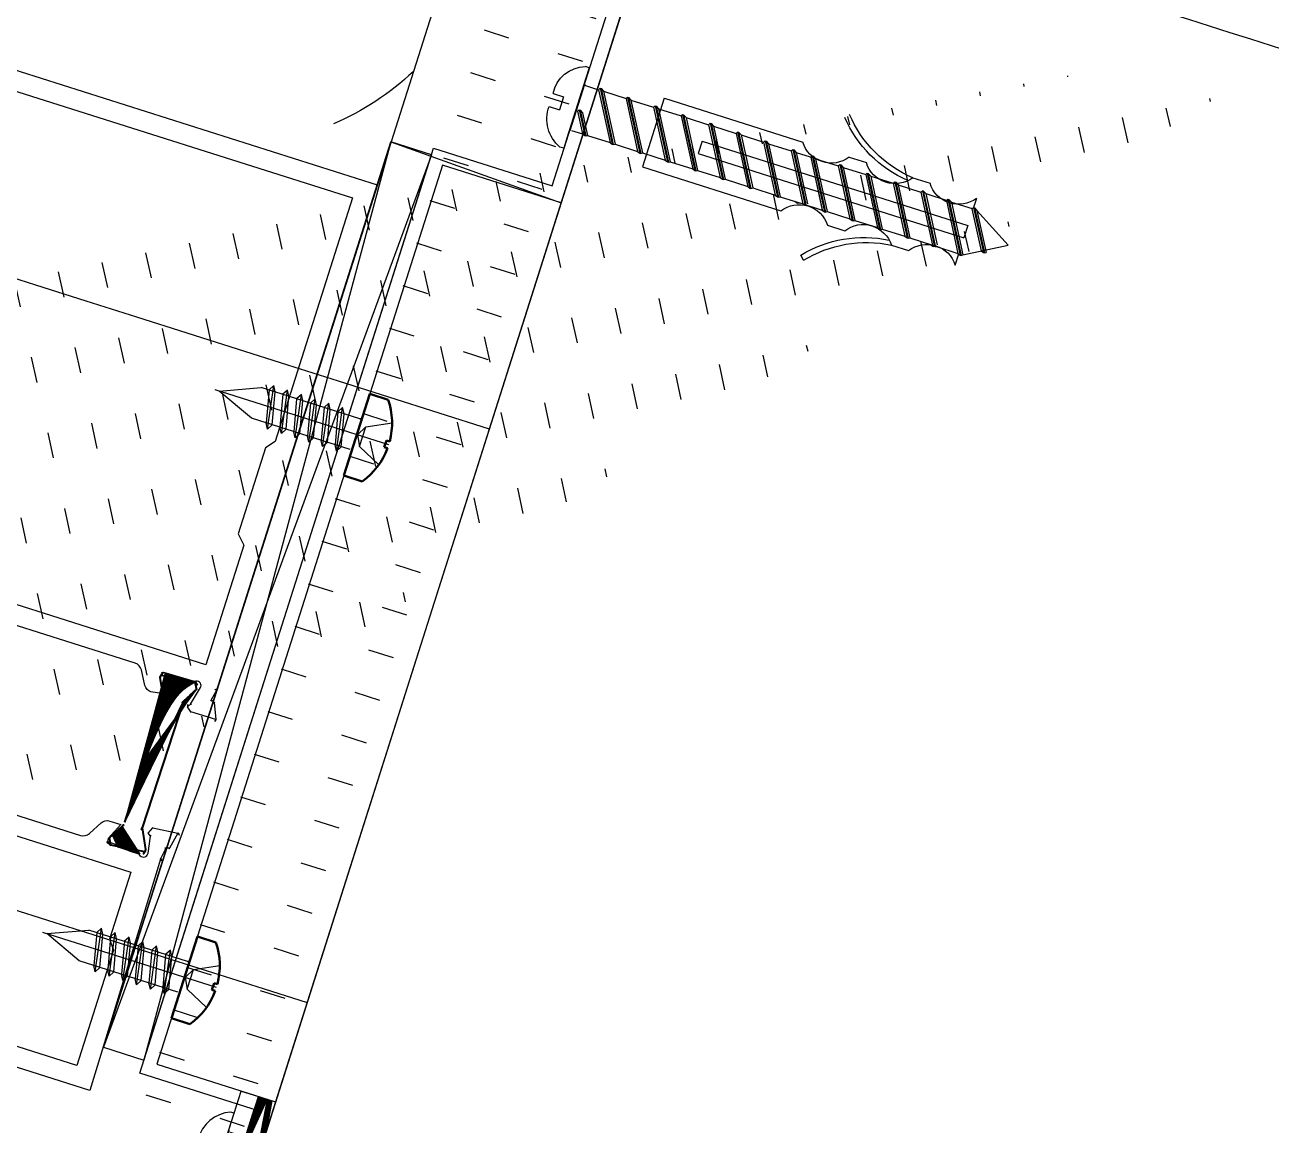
# Model space of a CAD drawing. Header units: inches. Extents: x 0 to 1813292486, y 0 to 3473589894.
# Drawn here: x 600435617.7 to 600435755.7, y 3473226001.3 to 3473226123.2 of the extents above; entities that cross this region are included whole.
import ezdxf

# ---------------------------------------------------------------- set-up
doc = ezdxf.new("R2010")
doc.units = ezdxf.units.IN
doc.header["$LTSCALE"] = 1000
doc.header["$MEASUREMENT"] = 0
doc.linetypes.add('AX-MALL-WALL-P02-QT$0$CENTER', pattern=[2, 1.25, -0.25, 0.25, -0.25])
doc.linetypes.add('AX-MALL-WALL-P02-QT$0$HIDDEN', pattern=[0.375, 0.25, -0.125])
for name, color, linetype in [('A-Anno-Note', 241, 'Continuous'), ('AX-MALL-P02-200$0$A-Anno-Note', 241, 'Continuous'), ('AX-MALL-WALL-P02$0$A-Anno-Note', 241, 'Continuous'), ('AX-MALL-WALL-P02-QT$0$0BJECT', 7, 'Continuous'), ('AX-MALL-WALL-P02-QT$0$1', 1, 'Continuous'), ('AX-MALL-WALL-P02-QT$0$1填充', 8, 'Continuous'), ('AX-MALL-WALL-P02-QT$0$8', 8, 'Continuous'), ('AX-MALL-WALL-P02-QT$0$8 填充 虚线 打断线 0.1', 8, 'Continuous'), ('AX-MALL-WALL-P02-QT$0$A-Anno-Note', 241, 'Continuous'), ('AX-MALL-WALL-P02-QT$0$A-Curt', 151, 'Continuous'), ('AX-MALL-WALL-P02-QT$0$A-Detl-Patt', 8, 'Continuous'), ('AX-MALL-WALL-P02-QT$0$A-Detl-Thin', 131, 'Continuous'), ('AX-MALL-WALL-P02-QT$0$A-Wall', 2, 'Continuous'), ('AX-MALL-WALL-P02-QT$0$A-Wall-Patt', 13, 'Continuous'), ('AX-MALL-WALL-P02-QT$0$AP', 3, 'Continuous'), ('AX-MALL-WALL-P02-QT$0$F12_Submate', 8, 'Continuous'), ('AX-MALL-WALL-P02-QT$0$GASKET', 2, 'Continuous'), ('AX-MALL-WALL-P02-QT$0$STSF', 2, 'Continuous'), ('AX-MALL-WORD-P02$0$A-Spac-Iden', 231, 'Continuous')]:
    doc.layers.add(name, color=color, linetype=linetype)
doc.layers.add('AX-MALL-WALL-P02-QT$0$AM_SUPPR', color=6, linetype='Continuous', lineweight=30)

# ---------------------------------------------------------------- blocks, each defined once
blk = doc.blocks.new('AX-MALL-WORD-P02')
at = {"layer": 'AX-MALL-WORD-P02$0$A-Spac-Iden'}
blk.add_lwpolyline([(600249925.7203463, 3473137524.064565, 0.005338660415196332), (600250226.043616, 3473137280.765625, 0.001669357979828472), (600253059.350995, 3473135050.4765), (600255385.7399628, 3473141295.324082), (600251824.8050041, 3473142621.876842)], format="xyb", close=True, dxfattribs=at)
blk = doc.blocks.new('AX-MALL-WALL-P02-QT$0$tj')
at = {"layer": 'AX-MALL-WALL-P02-QT$0$A-Detl-Patt'}
h = blk.add_hatch(dxfattribs=at)
h.set_pattern_fill('STEEL', color=256, scale=100.0000000000001, angle=50.43183869082386)
h.set_pattern_definition([(75.00000000004839, (-14278.19445574284, 156289.8254051208), (-153.3407249234246, 41.08752340989569), []), (75.00000000004839, (-14317.88195610046, 156358.5661673546), (-153.3407249234246, 41.08752340989569), [])])
edge = h.paths.add_edge_path()
edge.add_line((88101.273016572, 47666.64152574539), (87883.93542659283, 47459.84604215622))
edge.add_line((87883.93542659283, 47459.84604215622), (91571.54751467705, 43584.64122533798))
edge.add_arc((262949.389629302, 558937.705083496), 543101.4133620498, 251.6057364187558, 260.0288666978238)
edge.add_arc((172180.8466627672, -2862.146247219684), 27099.9982179492, 64.7128659603706, 96.9316049602786, ccw=False)
edge.add_arc((262948.9730309481, 558936.3205539446), 543099.9677998082, 261.6155114784545, 271.7251478115656)
edge.add_line((279298.9759148359, 16082.51663446426), (279298.9759315252, 16382.65274763107))
edge.add_arc((262948.9742454757, 558936.3204835369), 542799.9676941936, 261.62020364125146, 271.7261014454634, ccw=False)
edge.add_arc((172180.8456921196, -2862.14609140989), 27400.00151046549, 64.80631838577902, 96.83815911678944)
edge.add_arc((262949.394896181, 558937.7037490648), 542801.4137571028, 251.6136389015772, 260.02417327084333, ccw=False)
edge.add_line((91737.26096642017, 43845.69257831573), (88101.273016572, 47666.64152574539))
blk = doc.blocks.new('*U279')
at = {"color": 0, "linetype": 'ByBlock', "lineweight": 50, "ltscale": 0.2}
for p, q in [((-2.147202852589544, 4.749999999999091), (0, 4.749999999999091)), ((0, -4.749999999999091), (0, 4.749999999999091)), ((-3.69999999999709, 0.3999999999987267), (-3.325615217181621, 0.4000000000023647)), ((-3.325615217181621, 0.4000000000023647), (-3.325615240581101, -0.4000000000023647)), ((-3.69999999999709, -0.4000000000005457), (-3.325615240581101, -0.4000000000023647)), ((-3.69999999999709, -0.4000000000005457), (-3.325615217181621, -0.4000000000023647)), ((-2.147202852655028, -4.750000000000909), (0, -4.749999999999091))]:
    blk.add_line(p, q, dxfattribs=at)
at = {"color": 6, "linetype": 'AX-MALL-WALL-P02-QT$0$HIDDEN', "ltscale": 0.05}
for p, q in [((-0.6750316474657977, 1.140000000000001), (-3.325615228868008, 2.449999999987274)), ((-0.6750316474657977, 1.14), (-0.6750316474657977, -1.140000000000001)), ((-0.06888289537171222, 0), (-0.6750316474657977, 1.140000000000001)), ((-0.06888289537171222, 0), (-0.6750316474657977, -1.140000000000001)), ((-0.6750316474657977, -1.140000000000001), (-3.325615228893758, -2.449999999999999))]:
    blk.add_line(p, q, dxfattribs=at)
at = {"color": 0, "linetype": 'ByBlock', "ltscale": 0.2}
for p, q in [((0.1999999999970897, 1.789999999997235), (11.67855772335856, 1.789999999997235)), ((1.247816335799423, 1.789999999997235), (1.600000000005707, 2.399999999998059)), ((1.600000000005707, 2.399999999998059), (1.952183664211248, 1.789999999998216)), ((2.847816335799424, 1.789999999997235), (3.200000000005707, 2.399999999998059)), ((3.200000000005707, 2.399999999998059), (3.552183664211248, 1.789999999998216)), ((4.447816335799424, 1.789999999997235), (4.800000000005708, 2.399999999998059)), ((4.800000000005708, 2.399999999998059), (5.152183664211249, 1.789999999998216)), ((6.047816335799424, 1.789999999997235), (6.400000000005708, 2.399999999998059)), ((6.400000000005708, 2.399999999998059), (6.752183664211248, 1.789999999998216)), ((7.647816335799424, 1.789999999997235), (8.000000000005707, 2.399999999998059)), ((8.000000000005707, 2.399999999998059), (8.352183664211248, 1.789999999998216)), ((9.247816335799424, 1.789999999997235), (9.600000000005707, 2.399999999998059)), ((9.600000000005707, 2.399999999998059), (9.952183664211248, 1.789999999998216)), ((11.67855772335856, 1.789999999997235), (16, 0)), ((16, 0), (11.67855772334904, -1.790000000000873)), ((0.1999999999970896, -1.790000000000873), (11.67855772334904, -1.790000000000873)), ((2.047816335800007, -1.789999999998201), (2.400000000005662, -2.399999999998059)), ((2.400000000005662, -2.399999999998059), (2.752183664211202, -1.789999999998216)), ((3.647816335800008, -1.789999999998201), (4.000000000005661, -2.399999999998059)), ((4.000000000005661, -2.399999999998059), (4.352183664211202, -1.789999999998216)), ((5.247816335800009, -1.789999999998201), (5.600000000005663, -2.399999999998059)), ((5.600000000005663, -2.399999999998059), (5.952183664211203, -1.789999999998216)), ((6.847816335800008, -1.789999999998201), (7.200000000005662, -2.399999999998059)), ((7.200000000005662, -2.399999999998059), (7.552183664211203, -1.789999999998216)), ((8.447816335800008, -1.789999999998201), (8.800000000005662, -2.399999999998059)), ((8.800000000005662, -2.399999999998059), (9.152183664211202, -1.789999999998216)), ((10.04781633580001, -1.789999999998201), (10.40000000000566, -2.399999999998059)), ((10.40000000000566, -2.399999999998059), (10.7521836642112, -1.789999999998216))]:
    blk.add_line(p, q, dxfattribs=at)
at = {"color": 6, "linetype": 'ByBlock'}
for p, q in [((1.247816335799423, 1.789999999997235), (2.047816335800007, -1.789999999998201)), ((1.600000000005707, 2.399999999998059), (2.400000000005662, -2.399999999998059)), ((2.752183664209724, -1.790000000000873), (1.952183664211248, 1.789999999998216)), ((2.847816335799424, 1.789999999997235), (3.647816335800008, -1.789999999998201)), ((3.200000000005707, 2.399999999998059), (4.000000000005661, -2.399999999998059)), ((4.352183664209724, -1.790000000000873), (3.552183664211248, 1.789999999998216)), ((4.447816335799424, 1.789999999997235), (5.247816335800009, -1.789999999998201)), ((4.800000000005708, 2.399999999998059), (5.600000000005663, -2.399999999998059)), ((5.952183664209725, -1.790000000000873), (5.152183664211249, 1.789999999998216)), ((6.047816335799424, 1.789999999997235), (6.847816335800008, -1.789999999998201)), ((6.400000000005708, 2.399999999998059), (7.200000000005662, -2.399999999998059)), ((7.552183664209725, -1.790000000000873), (6.752183664211248, 1.789999999998216)), ((7.647816335799424, 1.789999999997235), (8.447816335800008, -1.789999999998201)), ((8.000000000005707, 2.399999999998059), (8.800000000005662, -2.399999999998059)), ((9.152183664209725, -1.790000000000873), (8.352183664211248, 1.789999999998216)), ((9.247816335799424, 1.789999999997235), (10.04781633580001, -1.789999999998201)), ((9.600000000005707, 2.399999999998059), (10.40000000000566, -2.399999999998059)), ((10.75218366420972, -1.790000000000873), (9.952183664211248, 1.789999999998216))]:
    blk.add_line(p, q, dxfattribs=at)
at = {"color": 1, "linetype": 'AX-MALL-WALL-P02-QT$0$CENTER', "ltscale": 0.1}
blk.add_line((-3.720025046972161, 0), (16.47241296467109, 0), dxfattribs=at)
at = {"color": 0, "linetype": 'ByBlock', "lineweight": 50, "ltscale": 0.2}
for start, end in [(143.57642635749, 177.1340160170254), (182.8659839823501, 216.4235736418013)]:
    blk.add_arc((4.289993742175284, -4.638422979041934e-11), 8, start, end, dxfattribs=at)
at = {"color": 0, "linetype": 'ByBlock', "ltscale": 0.2}
for centre, start, end in [((0.1999999999970897, 1.989999999997235), 180, 270), ((0.1999999999970896, -1.990000000000873), 90, 180)]:
    blk.add_arc(centre, 0.2, start, end, dxfattribs=at)
blk = doc.blocks.new('AX-MALL-WALL-P02-QT$0$pzd')
for p, q in [((-46.99231773451902, 3.870509743701405), (-46.98238723502436, 2.827295852588577)), ((-51.89071414621139, 3.637978807091713e-12), (-47.44426745038072, 2.627295852584211)), ((-47.4650342187233, -2.549312040882796), (-51.89071414621139, 3.637978807091713e-12)), ((-46.99816657703195, 0.7273625492634892), (-46.99816657703195, -0.7147973545615969)), ((-46.99231773451902, -3.870509743701405), (-46.99231773451902, -2.585558247239533))]:
    blk.add_line(p, q)
at = {"layer": 'AX-MALL-WALL-P02-QT$0$0BJECT'}
for p, q in [((-39.582473202041, 3.913673162471241), (-41.582473202041, 3.913673162471241)), ((-32.17262866956298, 3.956836581233802), (-34.17262866956298, 3.956836581233802)), ((-10.70183767256094, 4.000000000003638), (-26.76278413708496, 4.000000000003638)), ((-10.67745417730475, 4.000000000003638), (-10.67745417730475, -3.999999999996362)), ((-16.10487232582818, 0.7273625492634892), (-46.99816657703195, 0.7273625492634892)), ((-16.10487232582818, 0.7273625492634892), (-16.10487232582818, -0.7147973545615969)), ((-16.10487232582818, -0.7147973545615969), (-46.99816657703195, -0.7147973545615969)), ((-39.582473202041, -3.913673162471241), (-41.582473202041, -3.913673162471241)), ((-32.17262866956298, -3.956836581233802), (-34.17262866956298, -3.956836581233802)), ((-10.67745417730475, -3.999999999996362), (-26.76278413708496, -3.999999999996362)), ((-30.79212488308258, -8.462003983000614), (-30.37328007823089, -8.00474198261145))]:
    blk.add_line(p, q, dxfattribs=at)
for centre, radius, start, end in [((-40.90485334786354, 17.23789096762266), 13.38967771715128, 275.6678372151979, 319.0483574165744), ((-40.48600854301185, 16.78062896724077), 13.38967771715128, 275.6678372151979, 319.0483574165744), ((-44.30262324288196, 5.800649567903747), 3.310573394341929, 215.6634335188293, 325.2508364694484), ((-36.89277871040395, 5.843812986673584), 3.310573394341929, 215.6634335188293, 325.2508364694484), ((-29.48293417792593, 5.886976405436144), 3.310573394341929, 215.6634335188293, 325.2508364694484), ((-44.30262324288196, -5.800649567903747), 3.310573394341929, 34.7491635305516, 144.3365664811707), ((-36.89277871040395, -5.843812986669946), 3.310573394341929, 34.7491635305516, 144.3365664811707), ((-29.48293417792593, -5.886976405436144), 3.310573394341929, 34.7491635305516, 144.3365664811707), ((-40.90485334786354, -17.23789096762266), 13.38967771715128, 40.95164258342553, 84.33216278480212), ((-40.48600854301185, -16.78062896723713), 13.38967771715128, 40.95164258342553, 84.33216278480212)]:
    blk.add_arc(centre, radius, start, end, dxfattribs=at)
at = {"layer": 'AX-MALL-WALL-P02-QT$0$1', "linetype": 'Continuous'}
for p, q in [((-1.738379279267974, 4.66547399999763), (-1.736824256469845, 3.483230871865089)), ((-1.736824256469845, 4.669052371904399), (-1.288217818088015, 4.665473936289345)), ((-1.736824256469845, 3.483230871865089), (-1.736824256469845, -3.483230871865089)), ((1.202833203278715, 0.744011025668442), (0, 0.744011025668442)), ((0, 0.744011025668442), (0, -0.744011025668442)), ((1.202833203278715, -0.744011025668442), (0, -0.744011025668442)), ((-1.736824256469845, -3.483230871865089), (-1.736824256469845, -4.669052371904399)), ((-1.736824256469845, -4.669052371904399), (-1.299382817625883, -4.669052371897124))]:
    blk.add_line(p, q, dxfattribs=at)
at = {"layer": 'AX-MALL-WALL-P02-QT$0$1', "color": 2, "linetype": 'Continuous'}
for p, q in [((-47.09785728885618, 2.827295852588577), (-49.66315637509979, -1.615932501383213)), ((-46.98238723502436, 2.827295852588577), (-49.54768632126797, -1.615932501383213)), ((-47.09785728885618, 2.827295852588577), (-47.44426745038072, 2.627295852584211)), ((-44.11640265742608, 2.850687959118659), (-47.29182913797558, -2.649312040881341)), ((-44.00093260359426, 2.850687959118659), (-47.17635908412922, -2.649312040881341)), ((-46.98238723502436, 2.827295852588577), (-47.09785728885618, 2.827295852588577)), ((-46.86691718119255, 2.627295852584211), (-46.98238723502436, 2.827295852588577)), ((-44.11640265742608, 2.850687959118659), (-44.46281281895062, 2.650687959114293)), ((-41.13605872589687, 2.874080065648741), (-44.31148520643183, -2.625919934351259)), ((-41.02058867205051, 2.874080065648741), (-44.19601515260001, -2.625919934351259)), ((-44.00093260359426, 2.850687959118659), (-44.11640265742608, 2.850687959118659)), ((-43.88546254976245, 2.650687959114293), (-44.00093260359426, 2.850687959118659)), ((-41.13605872589687, 2.874080065648741), (-41.48246888740687, 2.674080065644375)), ((-41.02058867205051, 2.874080065648741), (-41.13605872589687, 2.874080065648741)), ((-37.93605872588523, 2.874080065648741), (-41.11148520643474, -2.625919934351259)), ((-40.90511861820414, 2.674080065644375), (-41.02058867205051, 2.874080065648741)), ((-37.82058867205342, 2.874080065648741), (-40.99601515258837, -2.625919934351259)), ((-37.93605872588523, 2.874080065648741), (-38.28246888740978, 2.674080065644375)), ((-37.82058867205342, 2.874080065648741), (-37.93605872588523, 2.874080065648741)), ((-34.73605872588814, 2.874080065648741), (-37.91148520643765, -2.625919934351259)), ((-37.7051186182216, 2.674080065644375), (-37.82058867205342, 2.874080065648741)), ((-34.62058867204178, 2.874080065648741), (-37.79601515259128, -2.625919934351259)), ((-34.73605872588814, 2.874080065648741), (-35.08246888739814, 2.674080065644375)), ((-34.62058867204178, 2.874080065648741), (-34.73605872588814, 2.874080065648741)), ((-31.53605872589105, 2.874080065648741), (-34.711485206426, -2.625919934351259)), ((-34.50511861820996, 2.674080065644375), (-34.62058867204178, 2.874080065648741)), ((-31.42058867205924, 2.874080065648741), (-34.59601515259419, -2.625919934351259)), ((-31.53605872589105, 2.874080065648741), (-31.88246888740105, 2.674080065644375)), ((-31.42058867205924, 2.874080065648741), (-31.53605872589105, 2.874080065648741)), ((-28.33828012568119, 2.874080065648741), (-31.51370660621615, -2.625919934351259)), ((-31.30511861821287, 2.674080065644375), (-31.42058867205924, 2.874080065648741)), ((-28.22281007183483, 2.874080065648741), (-31.39823655238433, -2.625919934351259)), ((-26.07396826935292, 2.874080065648741), (-29.24939474988787, -2.625919934351259)), ((-25.9584982155211, 2.874080065648741), (-29.13392469605606, -2.625919934351259)), ((-28.33828012568119, 2.874080065648741), (-28.68469028719119, 2.674080065644375)), ((-28.22281007183483, 2.874080065648741), (-28.33828012568119, 2.874080065648741)), ((-28.10734001798846, 2.674080065644375), (-28.22281007183483, 2.874080065648741)), ((-26.07396826935292, 2.874080065648741), (-26.42037843087746, 2.674080065644375)), ((-25.9584982155211, 2.874080065648741), (-26.07396826935292, 2.874080065648741)), ((-22.87396826935583, 2.874080065648741), (-26.04939474990533, -2.625919934351259)), ((-25.84302816167474, 2.674080065644375), (-25.9584982155211, 2.874080065648741)), ((-22.75849821550946, 2.874080065648741), (-25.93392469605897, -2.625919934351259)), ((-22.87396826935583, 2.874080065648741), (-23.22037843086582, 2.674080065644375)), ((-22.75849821550946, 2.874080065648741), (-22.87396826935583, 2.874080065648741)), ((-19.67396826935874, 2.874080065648741), (-22.84939474989369, -2.625919934351259)), ((-22.64302816167765, 2.674080065644375), (-22.75849821550946, 2.874080065648741)), ((-19.55849821551237, 2.874080065648741), (-22.73392469606188, -2.625919934351259)), ((-19.67396826935874, 2.874080065648741), (-20.02037843086873, 2.674080065644375)), ((-19.55849821551237, 2.874080065648741), (-19.67396826935874, 2.874080065648741)), ((-16.4739682693471, 2.874080065648741), (-19.6493947498966, -2.625919934351259)), ((-19.44302816168056, 2.674080065644375), (-19.55849821551237, 2.874080065648741)), ((-16.35849821551528, 2.874080065648741), (-19.53392469605024, -2.625919934351259)), ((-16.4739682693471, 2.874080065648741), (-16.82037843087164, 2.674080065644375)), ((-16.35849821551528, 2.874080065648741), (-16.4739682693471, 2.874080065648741)), ((-13.27618966913724, 2.874080065648741), (-16.45161614968674, -2.625919934351259)), ((-16.24302816168347, 2.674080065644375), (-16.35849821551528, 2.874080065648741)), ((-13.16071961530542, 2.874080065648741), (-16.33614609584038, -2.625919934351259)), ((-13.27618966913724, 2.874080065648741), (-13.62259983066178, 2.674080065644375)), ((-13.16071961530542, 2.874080065648741), (-13.27618966913724, 2.874080065648741)), ((-10.07618966914015, 2.874080065648741), (-13.25161614968965, -2.625919934351259)), ((-13.04524956145906, 2.674080065644375), (-13.16071961530542, 2.874080065648741)), ((-9.960719615293783, 2.874080065648741), (-13.13614609584329, -2.625919934351259)), ((-10.07618966914015, 2.874080065648741), (-10.42259983065014, 2.674080065644375)), ((-9.960719615293783, 2.874080065648741), (-10.07618966914015, 2.874080065648741)), ((-6.876189669143059, 2.874080065648741), (-10.05161614967801, -2.625919934351259)), ((-9.84524956146197, 2.674080065644375), (-9.960719615293783, 2.874080065648741)), ((-6.760719615311245, 2.874080065648741), (-9.936146095846198, -2.625919934351259)), ((-6.876189669143059, 2.874080065648741), (-7.222599830653053, 2.674080065644375)), ((-6.760719615311245, 2.874080065648741), (-6.876189669143059, 2.874080065648741)), ((-3.676189669131418, 2.874080065648741), (-6.851616149680922, -2.625919934351259)), ((-6.64524956146488, 2.674080065644375), (-6.760719615311245, 2.874080065648741)), ((-3.560719615299604, 2.874080065648741), (-6.736146095849108, -2.625919934351259)), ((-3.676189669131418, 2.874080065648741), (-4.022599830655963, 2.674080065644375)), ((-3.560719615299604, 2.874080065648741), (-3.676189669131418, 2.874080065648741)), ((-3.44524956146779, 2.674080065644375), (-3.560719615299604, 2.874080065648741)), ((-47.44426745038072, 2.627295852584211), (-49.83636145586206, -1.515932501384668)), ((-46.86691718119255, 2.627295852584211), (-49.25901118667389, -1.515932501384668)), ((-44.46281281895062, 2.650687959114293), (-47.4650342187233, -2.549312040882796)), ((-47.08435184985865, 2.650687959114293), (-47.08546254974499, 2.650687959114293)), ((-43.88546254976245, 2.650687959114293), (-46.88768394953513, -2.549312040882796)), ((-44.46281281895062, 2.650687959114293), (-46.88042262019007, 2.650687959114293)), ((-41.48246888740687, 2.674080065644375), (-44.38924201999907, -2.360598686082085)), ((-41.48246888740687, 2.674080065644375), (-44.10289721842855, 2.674080065644375)), ((-40.90511861820414, 2.674080065644375), (-43.90734001800593, -2.525919934352714)), ((-38.28246888740978, 2.674080065644375), (-41.28469028718246, -2.525919934352714)), ((-38.28246888740978, 2.674080065644375), (-40.90511861820414, 2.674080065644375)), ((-37.7051186182216, 2.674080065644375), (-40.70734001799428, -2.525919934352714)), ((-35.08246888739814, 2.674080065644375), (-38.08469028718537, -2.525919934352714)), ((-35.08246888739814, 2.674080065644375), (-37.7051186182216, 2.674080065644375)), ((-34.50511861820996, 2.674080065644375), (-37.50734001799719, -2.525919934352714)), ((-31.88246888740105, 2.674080065644375), (-34.88469028718828, -2.525919934352714)), ((-31.88246888740105, 2.674080065644375), (-34.50511861820996, 2.674080065644375)), ((-31.30511861821287, 2.674080065644375), (-34.3073400180001, -2.525919934352714)), ((-28.68469028719119, 2.674080065644375), (-31.59146341978339, -2.360598686082085)), ((-28.68469028719119, 2.674080065644375), (-31.30511861821287, 2.674080065644375)), ((-28.10734001798846, 2.674080065644375), (-31.10956141779025, -2.525919934352714)), ((-26.42037843087746, 2.674080065644375), (-29.32715156346967, -2.360598686082085)), ((-26.42037843087746, 2.674080065644375), (-29.04080676189915, 2.674080065644375)), ((-25.84302816167474, 2.674080065644375), (-28.84524956146197, -2.525919934352714)), ((-23.22037843086582, 2.674080065644375), (-26.22259983065305, -2.525919934352714)), ((-23.22037843086582, 2.674080065644375), (-25.84302816167474, 2.674080065644375)), ((-22.64302816167765, 2.674080065644375), (-25.64524956146488, -2.525919934352714)), ((-20.02037843086873, 2.674080065644375), (-23.02259983065596, -2.525919934352714)), ((-20.02037843086873, 2.674080065644375), (-22.64302816167765, 2.674080065644375)), ((-19.44302816168056, 2.674080065644375), (-22.44524956146779, -2.525919934352714)), ((-16.82037843087164, 2.674080065644375), (-19.82259983064432, -2.525919934352714)), ((-16.82037843087164, 2.674080065644375), (-19.44302816168056, 2.674080065644375)), ((-16.24302816168347, 2.674080065644375), (-19.24524956145615, -2.525919934352714)), ((-13.62259983066178, 2.674080065644375), (-16.52937296325399, -2.360598686082085)), ((-13.62259983066178, 2.674080065644375), (-16.24302816168347, 2.674080065644375)), ((-13.04524956145906, 2.674080065644375), (-16.04747096124629, -2.525919934352714)), ((-10.42259983065014, 2.674080065644375), (-13.42482123043737, -2.525919934352714)), ((-10.42259983065014, 2.674080065644375), (-13.04524956145906, 2.674080065644375)), ((-9.84524956146197, 2.674080065644375), (-12.8474709612492, -2.525919934352714)), ((-7.222599830653053, 2.674080065644375), (-10.22482123044028, -2.525919934352714)), ((-7.222599830653053, 2.674080065644375), (-9.84524956146197, 2.674080065644375)), ((-6.64524956146488, 2.674080065644375), (-9.647470961252111, -2.525919934352714)), ((-4.022599830655963, 2.674080065644375), (-7.024821230443195, -2.525919934352714)), ((-4.022599830655963, 2.674080065644375), (-6.64524956146488, 2.674080065644375)), ((-3.44524956146779, 2.674080065644375), (-6.447470961240469, -2.525919934352714)), ((-1.94636026135413, 2.674080065644375), (-3.44524956146779, 2.674080065644375)), ((-1.794442259488278, 2.7438022680617), (-1.794442259488278, -2.626583945562743)), ((-30.39425014045264, -0.2908120360771136), (-31.68469028719119, -2.525919934352714)), ((-15.33215968390869, -0.2908120360771136), (-16.62259983066178, -2.525919934352714)), ((-2.534381083707558, -0.2908120360771136), (-3.824821230446105, -2.525919934352714)), ((-2.187970922197565, -0.09081203608002397), (-3.651616149683832, -2.625919934351259)), ((-2.072500868351199, -0.09081203608002397), (-3.536146095852018, -2.625919934351259)), ((-1.957030814504833, -0.2908120360771136), (-3.247470961257932, -2.525919934352714)), ((-2.187970922197565, -0.09081203608002397), (-2.534381083707558, -0.2908120360771136)), ((-2.072500868351199, -0.09081203608002397), (-2.187970922197565, -0.09081203608002397)), ((-1.957030814504833, -0.2908120360771136), (-2.072500868351199, -0.09081203608002397)), ((-49.66315637509979, -1.615932501383213), (-49.83636145586206, -1.515932501384668)), ((-49.54768632126797, -1.615932501383213), (-49.66315637509979, -1.615932501383213)), ((-49.25901118667389, -1.515932501384668), (-49.54768632126797, -1.615932501383213)), ((-47.29182913797558, -2.649312040881341), (-47.4650342187233, -2.549312040882796)), ((-47.17635908412922, -2.649312040881341), (-47.29182913797558, -2.649312040881341)), ((-46.88768394953513, -2.549312040882796), (-47.17635908412922, -2.649312040881341)), ((-44.26503421872621, -2.549312040882796), (-46.88768394953513, -2.549312040882796)), ((-44.09182913797849, -2.649312040881341), (-44.26503421872621, -2.549312040882796)), ((-43.97635908413213, -2.649312040881341), (-44.09182913797849, -2.649312040881341)), ((-43.68768394953804, -2.549312040882796), (-43.97635908413213, -2.649312040881341)), ((-41.28469028718246, -2.525919934352714), (-43.90734001800593, -2.525919934352714)), ((-41.11148520643474, -2.625919934351259), (-41.28469028718246, -2.525919934352714)), ((-40.99601515258837, -2.625919934351259), (-41.11148520643474, -2.625919934351259)), ((-40.70734001799428, -2.525919934352714), (-40.99601515258837, -2.625919934351259)), ((-38.08469028718537, -2.525919934352714), (-40.70734001799428, -2.525919934352714)), ((-37.91148520643765, -2.625919934351259), (-38.08469028718537, -2.525919934352714)), ((-37.79601515259128, -2.625919934351259), (-37.91148520643765, -2.625919934351259)), ((-37.50734001799719, -2.525919934352714), (-37.79601515259128, -2.625919934351259)), ((-34.88469028718828, -2.525919934352714), (-37.50734001799719, -2.525919934352714)), ((-34.711485206426, -2.625919934351259), (-34.88469028718828, -2.525919934352714)), ((-34.59601515259419, -2.625919934351259), (-34.711485206426, -2.625919934351259)), ((-34.3073400180001, -2.525919934352714), (-34.59601515259419, -2.625919934351259)), ((-31.68469028719119, -2.525919934352714), (-34.3073400180001, -2.525919934352714)), ((-31.51148520642892, -2.625919934351259), (-31.68469028719119, -2.525919934352714)), ((-31.3960151525971, -2.625919934351259), (-31.51148520642892, -2.625919934351259)), ((-31.10734001800301, -2.525919934352714), (-31.3960151525971, -2.625919934351259)), ((-28.48691168696678, -2.525919934352714), (-31.10956141779025, -2.525919934352714)), ((-26.22259983065305, -2.525919934352714), (-28.84524956146197, -2.525919934352714)), ((-28.31370660621906, -2.625919934351259), (-28.48691168696678, -2.525919934352714)), ((-28.19823655237269, -2.625919934351259), (-28.31370660621906, -2.625919934351259)), ((-27.9095614177786, -2.525919934352714), (-28.19823655237269, -2.625919934351259)), ((-26.04939474990533, -2.625919934351259), (-26.22259983065305, -2.525919934352714)), ((-25.93392469605897, -2.625919934351259), (-26.04939474990533, -2.625919934351259)), ((-25.64524956146488, -2.525919934352714), (-25.93392469605897, -2.625919934351259)), ((-23.02259983065596, -2.525919934352714), (-25.64524956146488, -2.525919934352714)), ((-22.84939474989369, -2.625919934351259), (-23.02259983065596, -2.525919934352714)), ((-22.73392469606188, -2.625919934351259), (-22.84939474989369, -2.625919934351259)), ((-22.44524956146779, -2.525919934352714), (-22.73392469606188, -2.625919934351259)), ((-19.82259983064432, -2.525919934352714), (-22.44524956146779, -2.525919934352714)), ((-19.6493947498966, -2.625919934351259), (-19.82259983064432, -2.525919934352714)), ((-19.53392469605024, -2.625919934351259), (-19.6493947498966, -2.625919934351259)), ((-19.24524956145615, -2.525919934352714), (-19.53392469605024, -2.625919934351259)), ((-16.62259983066178, -2.525919934352714), (-19.24524956145615, -2.525919934352714)), ((-16.44939474989951, -2.625919934351259), (-16.62259983066178, -2.525919934352714)), ((-16.3339246960677, -2.625919934351259), (-16.44939474989951, -2.625919934351259)), ((-16.04524956147361, -2.525919934352714), (-16.3339246960677, -2.625919934351259)), ((-13.42482123043737, -2.525919934352714), (-16.04747096124629, -2.525919934352714)), ((-13.25161614968965, -2.625919934351259), (-13.42482123043737, -2.525919934352714)), ((-13.13614609584329, -2.625919934351259), (-13.25161614968965, -2.625919934351259)), ((-12.8474709612492, -2.525919934352714), (-13.13614609584329, -2.625919934351259)), ((-10.22482123044028, -2.525919934352714), (-12.8474709612492, -2.525919934352714)), ((-10.05161614967801, -2.625919934351259), (-10.22482123044028, -2.525919934352714)), ((-9.936146095846198, -2.625919934351259), (-10.05161614967801, -2.625919934351259)), ((-9.647470961252111, -2.525919934352714), (-9.936146095846198, -2.625919934351259)), ((-7.024821230443195, -2.525919934352714), (-9.647470961252111, -2.525919934352714)), ((-6.851616149680922, -2.625919934351259), (-7.024821230443195, -2.525919934352714)), ((-6.736146095849108, -2.625919934351259), (-6.851616149680922, -2.625919934351259)), ((-6.447470961240469, -2.525919934352714), (-6.736146095849108, -2.625919934351259)), ((-3.824821230446105, -2.525919934352714), (-6.447470961240469, -2.525919934352714)), ((-3.651616149683832, -2.625919934351259), (-3.824821230446105, -2.525919934352714)), ((-3.536146095852018, -2.625919934351259), (-3.651616149683832, -2.625919934351259)), ((-3.247470961257932, -2.525919934352714), (-3.536146095852018, -2.625919934351259)), ((-1.94636026135413, -2.525919934352714), (-3.247470961257932, -2.525919934352714))]:
    blk.add_line(p, q, dxfattribs=at)
at = {"layer": 'AX-MALL-WALL-P02-QT$0$1', "linetype": 'Continuous'}
for centre, radius, start, end in [((-2.403435083848308, 1.205115724722418), 3.635627662754216, 352.713582822098, 72.32148330197641), ((-2.836932293008431, -0.9287610150240653), 4.043987861451619, 292.3464590782594, 2.618474797892668)]:
    blk.add_arc(centre, radius, start, end, dxfattribs=at)
at = {"layer": 'AX-MALL-WALL-P02-QT$0$1', "color": 2, "linetype": 'Continuous'}
for centre, start, end in [((-1.94636026135413, 2.874080065648741), 270, 0), ((-1.94636026135413, -2.725919934349804), 0, 90)]:
    blk.add_arc(centre, 0.2, start, end, dxfattribs=at)
blk = doc.blocks.new('AX-MALL-WALL-P02-QT$0$A$C6881390A')
at = {"layer": 'AX-MALL-WALL-P02-QT$0$F12_Submate'}
h = blk.add_hatch(dxfattribs=at)
h.set_pattern_fill('ANSI37', color=8, angle=-90.00000000000001)
h.set_pattern_definition([(134.9999999999999, (-14682478.60183269, -8841814.13351081), (-1.122532015133645, -1.122532015133644), []), (225, (-14682478.60183269, -8841814.13351081), (1.122532015133644, -1.122532015133645), [])])
edge = h.paths.add_edge_path()
edge.add_arc((26.57168748229742, 23.04584885388613), 30.44683844307944, 209.2218239341857, 229.2162189367104, ccw=False)
edge.add_line((-0.0003702491521835327, 8.181942267343402), (0, 0))
edge.add_line((-1.862645149230957e-09, -1.862645149230957e-09), (6.683621030300856, -0.007888024672865866))
at = {"layer": 'AX-MALL-WALL-P02-QT$0$F12_Submate', "color": 8}
blk.add_arc((26.57168742641807, 23.04584880732), 30.44683837110825, 209.2218238730674, 229.2162189518421, dxfattribs=at)
blk = doc.blocks.new('AX-MALL-WALL-P02-QT$0$A$C063F76F4')
at = {"layer": 'AX-MALL-WALL-P02-QT$0$8 填充 虚线 打断线 0.1', "ltscale": 80}
h = blk.add_hatch(dxfattribs=at)
h.set_pattern_fill('DOTS', color=256, style=0)
h.set_pattern_definition([(0, (-15077949.70104506, -8499354.185964877), (0.79375, -1.5875), [0, -1.5875])])
h.paths.add_polyline_path([(20, 160.9673534315079), (1.500000001862645, 160.9673534333706), (1.5, 195.8044423684478), (0, 195.8044423684478), (0, 200), (19.99999913014472, 200)])
at = {"layer": 'AX-MALL-WALL-P02-QT$0$8 填充 虚线 打断线 0.1', "ltscale": 2}
h = blk.add_hatch(dxfattribs=at)
h.set_pattern_fill('HEX', color=256, scale=3)
h.set_pattern_definition([(0, (11.74999980442226, 37.39510298892856), (0, 4.949334), [2.8575, -5.715]), (120, (11.74999980442226, 37.39510298892856), (-4.286248975814051, -2.474666999999999), [2.857499999999994, -5.714999999999988]), (59.99999999999999, (14.60749980434775, 37.39510298892856), (-4.286248975814051, 2.474667000000001), [2.8575, -5.715])])
h.paths.add_polyline_path([(18.5, 159.4673534315079), (18.50000000558794, 55.00000017695129), (1.5, 55.00000017695129), (1.5, 159.4673534315079)])
at = {"layer": 'AX-MALL-WALL-P02-QT$0$8 填充 虚线 打断线 0.1', "ltscale": 10}
h = blk.add_hatch(dxfattribs=at)
h.set_pattern_fill('ANSI37', color=256, scale=0.5, angle=270)
h.set_pattern_definition([(315, (76.75960782915354, 60.93933982774615), (0.5612660075668222, 0.5612660075668219), []), (44.99999999999999, (76.75960782915354, 60.93933982774615), (-0.5612660075668219, 0.5612660075668222), [])])
h.paths.add_polyline_path([(2, 38.50002197735012), (2, 55.00000017695129), (0, 55.00000017695129), (0, 38.50002197735012)])
at = {"ltscale": 2}
blk.add_lwpolyline([(15.29999990388751, 160.2000001762062), (19.99999990314245, 160.2000001762062), (19.99990182556212, 55.00208372995257), (15.29990182630718, 55.00208372995257)], close=True, dxfattribs=at)
for points in [[(19.99999990314245, 160.2000001762062), (15.29990182630718, 55.00208372995257)], [(15.30000022053719, 160.2000001762062), (19.99990182556212, 55.00208372995257)]]:
    blk.add_lwpolyline(points, dxfattribs=at)
at = {"layer": 'AX-MALL-WALL-P02-QT$0$1填充', "color": 8, "ltscale": 10}
blk.add_lwpolyline([(2, 38.50002197735012), (2, 55.00000017695129), (0, 55.00000017695129), (0, 38.50002197735012)], close=True, dxfattribs=at)
at = {"layer": 'AX-MALL-WALL-P02-QT$0$8', "ltscale": 80}
blk.add_lwpolyline([(0, 200), (19.99999846145511, 200), (20.00004668906331, 55.00208372995257)], dxfattribs=at)
at = {"layer": 'AX-MALL-WALL-P02-QT$0$8', "ltscale": 2}
for points in [[(19.99999999813735, 55.00000017695129), (20.00001169927418, 160.2002641968429), (4.041939973831177e-07, 159.4673534315079)], [(3.725290298461914e-09, 159.4673536103219), (1.862645149230957e-09, 55.00000017695129)]]:
    blk.add_lwpolyline(points, dxfattribs=at)
at = {"layer": 'AX-MALL-WALL-P02-QT$0$AP'}
blk.add_lwpolyline([(4, 54.99999996088445), (2, 54.99999996088445), (2, 38.50002197735012), (44.49999999813735, 38.50002197735012), (44.49999999813735, 40.50002197735012), (4, 40.50002197735012)], close=True, dxfattribs=at)
at = {"layer": 'AX-MALL-WALL-P02-QT$0$STSF'}
blk.add_lwpolyline([(0, 54.99999996088445), (0, 10.42926629818976), (1.5, 10.42926629818976), (1.5, 53.49999996088445), (15.29999990202487, 53.49999996088445), (15.29999990388751, 160.9673534315079), (1.5, 160.9673534315079), (1.5, 195.8044423684478), (0, 195.8044423684478), (0, 159.4673534315079), (13.79999990388751, 159.4673534315079), (13.79999990947545, 54.99999996088445), (0, 54.99999996088445)], dxfattribs=at)
at = {"color": 8}
blk.add_blockref('AX-MALL-WALL-P02-QT$0$pzd', (3.294441798701882, 170), dxfattribs=at)
at = {"color": 6, "ltscale": 10}
blk.add_blockref('AX-MALL-WALL-P02-QT$0$A$C6881390A', (19.99999990314245, 160.2000001762062), dxfattribs=at)
at = {"ltscale": 2, "xscale": -1, "rotation": 180}
for p in [(13.7999995034188, 128.1500002481043), (13.79999980144203, 65.09889386035502)]:
    blk.add_blockref('*U279', p, dxfattribs=at)
at = {"color": 8, "xscale": -1, "rotation": 180}
blk.add_blockref('AX-MALL-WALL-P02-QT$0$pzd', (5.736824257299304, 47.75001096911728), dxfattribs=at)
blk = doc.blocks.new('AX-MALL-WALL-P02-QT$0$A$C0A607B9E')
at = {"linetype": 'Continuous'}
h = blk.add_hatch(dxfattribs=at)
h.set_pattern_fill('ANSI37', color=1)
h.set_pattern_definition([(45, (-14339043.63523581, -8955566.604721913), (-1.122532015133644, 1.122532015133644), []), (135, (-14339043.63523581, -8955566.604721913), (-1.122532015133644, -1.122532015133644), [])])
edge = h.paths.add_edge_path()
edge.add_arc((-0.9139503181124102, 1.200005680356738), 0.3000000007109677, 90.00000149136477, 158.929007380809)
edge.add_arc((-10.52524774848678, 4.903107314972528), 9.999999999843164, 296.68295386745126, 338.92900744899754, ccw=False)
edge.add_arc((-5.899999882837115, -4.299994455418107), 0.3000000008783908, 116.6829538936344, 276.6693296848372)
edge.add_arc((-6.910409859460344, 4.341132302995603), 8.999999999489495, 276.6693296640343, 314.4305404647798)
edge.add_arc((-0.3999999367800706, -2.299994305821036), 0.3000000002775039, 15.965287726026588, 134.4305406202942, ccw=False)
edge.add_line((-0.1115713827311993, -2.217477826401591), (0.3154286928474903, -3.710016246885061))
edge.add_arc((0.7000000978382417, -3.599994275853302), 0.3999999995578422, 195.9652875317322, 344.0347155208576)
edge.add_line((1.084571508690715, -3.710016226395965), (1.511571504175663, -2.217477781698108))
edge.add_arc((1.800000062481238, -2.299994244905033), 0.2999999999106872, 15.965287485570286, 164.0347154745168, ccw=False)
edge.add_line((2.088428616523743, -2.217477766796947), (2.515428692102432, -3.710016187280416))
edge.add_arc((2.900000097758064, -3.599994215050893), 0.4000000005265283, 195.9652876704863, 344.0347156596117)
edge.add_line((3.284571509808302, -3.710016164928675), (3.711571503430605, -2.217477722093463))
edge.add_arc((4.00000006173618, -2.299994185300388), 0.2999999999106869, 15.965287485570173, 164.0347154745168, ccw=False)
edge.add_line((4.288428615778685, -2.217477707192302), (4.715428693220019, -3.710016125813127))
edge.add_arc((5.100000098210771, -3.599994154781367), 0.3999999995578422, 195.9652875317322, 344.0347155208576)
edge.add_line((5.484571509063244, -3.71001610532403), (5.911571504548192, -2.217477662488818))
edge.add_arc((6.200000063120209, -2.29999412476442), 0.299999999910687, 15.96528767057572, 164.0347156595223, ccw=False)
edge.add_line((6.488428616896272, -2.217477645725012), (6.915428692474961, -3.710016066208482))
edge.add_arc((7.300000097895622, -3.599994094782827), 0.4000000000795124, 195.9652875690395, 360.0000015636518)
edge.add_line((7.700000097975135, -3.599994083866477), (7.700000008568168, -0.2999997902661562))
edge.add_arc((7.400000008754432, -0.2999997986480594), 0.2999999998137356, 1.600825587715661e-06, 90.00000160082558)
edge.add_line((7.400000000372529, 2.011656761169434e-07), (0, 0))
edge.add_line((0, 0), (-4.097819328308105e-08, 1.500005705282092))
edge.add_line((-4.097819328308105e-08, 1.500005705282092), (-0.9139503259211779, 1.500005681067705))
at = {"color": 1, "linetype": 'Continuous'}
blk.add_lwpolyline([(-0.9139503259211779, 1.500005681067705, 0.3101686492580818), (-1.193891020491719, 1.30786301009357, -0.1864497568041369), (-6.03471584059298, -4.031942946836352, 0.8389983335969544), (-5.865158159285784, -4.597964344546199, 0.1662717036753362), (-0.610013160854578, -2.085764415562153, -0.5684557283123705), (-0.1115713827311993, -2.217477826401591), (0.3154286928474903, -3.710016246885061, 0.754029116043224), (1.084571508690715, -3.710016226395965), (1.511571504175663, -2.217477781698108, -0.7540291160419995), (2.088428616523743, -2.217477766796947), (2.515428692102432, -3.710016187280416, 0.754029116043224), (3.284571509808302, -3.710016164928675), (3.711571503430605, -2.217477722093463, -0.7540291160419994), (4.288428615778685, -2.217477707192302), (4.715428693220019, -3.710016125813127, 0.754029116043224), (5.484571509063244, -3.71001610532403), (5.911571504548192, -2.217477662488818, -0.7540291160419995), (6.488428616896272, -2.217477645725012), (6.915428692474961, -3.710016066208482, 0.8695526997197187), (7.700000097975135, -3.599994083866477), (7.700000008568168, -0.2999997902661562, 0.414213562373095), (7.400000000372529, 2.011656761169434e-07), (0, 0), (-4.097819328308105e-08, 1.500005705282092)], format="xyb", close=True, dxfattribs=at)
blk = doc.blocks.new('AX-MALL-WALL-P02-QT$0$尺寸分格点')
at = {"ltscale": 10}
h = blk.add_hatch(color=1, dxfattribs=at)
h.dxf.hatch_style = 1
edge = h.paths.add_edge_path()
edge.add_line((0, -1.5), (-5.470445860503725e-37, 1.862645149230957e-09))
edge.add_line((0, 1.862645149230957e-09), (-1.5, 0))
edge.add_arc((0, 0), 1.5, 180, 270)
edge = h.paths.add_edge_path()
edge.add_line((0, 1.5), (5.470445846917725e-37, 1.862645149230957e-09))
edge.add_line((0, 1.862645149230957e-09), (1.5, 0))
edge.add_arc((0, 0), 1.5, 0, 90)
for p, q in [((0, -2.5), (0, 2.5)), ((-2.5, 0), (2.5, 0))]:
    blk.add_line(p, q)
blk.add_circle((0, 0), 1.5)
blk = doc.blocks.new('AX-MALL-WALL-P02-QT$0$定位点')
blk.add_blockref('AX-MALL-WALL-P02-QT$0$尺寸分格点', (0, 0))
blk = doc.blocks.new('AX-MALL-WALL-P02-QT$0$A$C40565891')
h = blk.add_hatch()
h.set_pattern_fill('NET', color=6, scale=0.5, angle=315)
h.set_pattern_definition([(225.0000000000001, (-8954763.885715963, -14331520.94940183), (-1.122532015133644, 1.122532015133643), []), (135.0000000000001, (-8954763.885715963, -14331520.94940183), (1.122532015133643, 1.122532015133644), [])])
edge = h.paths.add_edge_path()
edge.add_line((-2.873205080628395, -1), (-17.1267949193716, -1))
edge.add_arc((-17.12679491817267, -2.000000000321539), 1.000000000321539, 90.00000006869386, 120.0000000686844)
edge.add_line((-17.6267949193716, -1.133974596858025), (-19.29999999888241, -2.099999999627471))
edge.add_line((-19.29999999888241, -2.099999999627471), (-19.59999999962747, -2.099999999627471))
edge.add_arc((-19.60000000055891, -1.700000000186378), 0.3999999994410928, 180.0000001333858, 270.00000013341844, ccw=False)
edge.add_line((-20, -1.700000001117587), (-20, 1.699999999254942))
edge.add_arc((-19.59999999962758, 1.699999999255055), 0.4000000003724153, 89.99999999998369, 180.0000000000163, ccw=False)
edge.add_line((-19.59999999962747, 2.099999999627471), (-19.29999999888241, 2.099999999627471))
edge.add_line((-19.29999999888241, 2.099999999627471), (-17.6267949193716, 1.133974596858025))
edge.add_arc((-17.12679491817268, 2.000000000321516), 1.000000000321515, 239.9999999313152, 269.9999999313065)
edge.add_line((-17.1267949193716, 1), (-2.873205080628395, 1))
edge.add_arc((-2.873205081827319, 2.000000000321497), 1.000000000321497, 270.0000000686933, 300.0000000686851)
edge.add_line((-2.373205080628395, 1.133974596858025), (-0.6999999992549419, 2.099999999627471))
edge.add_line((-0.6999999992549419, 2.099999999627471), (-0.400000000372529, 2.099999999627471))
edge.add_arc((-0.4000000003724153, 1.699999999255056), 0.4000000003724153, -1.63140612130519e-11, 90.00000000001631, ccw=False)
edge.add_line((0, 1.699999999254942), (0, -1.700000001117587))
edge.add_arc((-0.3999999994410927, -1.700000000186378), 0.3999999994410927, 269.99999986658156, 359.99999986661413, ccw=False)
edge.add_line((-0.400000000372529, -2.099999999627471), (-0.6999999992549419, -2.099999999627471))
edge.add_line((-0.6999999992549419, -2.099999999627471), (-2.373205080628395, -1.133974596858025))
edge.add_arc((-2.873205081827309, -2.00000000032146), 1.00000000032146, 59.99999993131432, 89.9999999313073)
at = {"layer": 'AX-MALL-WALL-P02-QT$0$STSF', "lineweight": 40}
blk.add_lwpolyline([(-2.873205080628395, -1), (-17.1267949193716, -1, 0.1316524975873539), (-17.6267949193716, -1.133974596858025), (-19.29999999888241, -2.099999999627471), (-19.59999999962747, -2.099999999627471, -0.4142135623732616), (-20, -1.700000001117587), (-20, 1.699999999254942, -0.4142135623732612), (-19.59999999962747, 2.099999999627471), (-19.29999999888241, 2.099999999627471), (-17.6267949193716, 1.133974596858025, 0.1316524975873571), (-17.1267949193716, 1), (-2.873205080628395, 1, 0.1316524975873597), (-2.373205080628395, 1.133974596858025), (-0.6999999992549419, 2.099999999627471), (-0.400000000372529, 2.099999999627471, -0.4142135623732616), (0, 1.699999999254942), (0, -1.700000001117587, -0.4142135623732616), (-0.400000000372529, -2.099999999627471), (-0.6999999992549419, -2.099999999627471), (-2.373205080628395, -1.133974596858025, 0.1316524975873647)], format="xyb", close=True, dxfattribs=at)
blk = doc.blocks.new('AX-MALL-WALL-P02-QT$0$A$C5DA96DE0')
at = {"layer": 'AX-MALL-WALL-P02-QT$0$AM_SUPPR', "color": 3}
for points in [[(-22.00068093277514, 105.1999999992549), (-22.00001176260412, 46.60000000149012, -0.414213562373095), (-21.70001176185906, 46.29999999888241), (-21.7000117637217, 45.30000000074506, -0.4142135651008757), (-21.90001176483929, 45.09999999962747), (-22.11765938811004, 45.09999999962747, 0.3152987896086648), (-22.30559791438282, 44.96840402856469), (-22.88795028813183, 43.36840402893722, 0.5486187836891172), (-22.68258061446249, 43.10076105967164), (-19.96206398494542, 43.32127769291401, 0.1763269799607178), (-19.83807377703488, 43.37909527309239), (-19.45859040878713, 43.75857864320278, 0.5773502703764628), (-19.54824795387685, 44.09318516403437), (-19.70076583139598, 44.13405220396817, -0.3107450373417215), (-19.86631920561194, 44.32805990986526), (-20.20001176558435, 46.220524456352), (-20.20001176558435, 46.30000000074506, -0.664494698151357), (-19.35008465312421, 46.6571428515017, 0.1962615707062706), (-19.21011380665004, 46.59999999962747), (-15.80001176707447, 46.59999999962747, -0.414213562373095), (-15.50001176446676, 46.30000000074506), (-15.50001176446676, 45.99448045343161), (-16.4794679954648, 44.32503772899508, 0.5796797259406589), (-16.35058767162263, 44.09999999776483), (-15.09727879799902, 44.09999999776483, 0.266079426403572), (-14.23476512730122, 44.59396623261273), (-13.34764037840068, 46.10603376291692, -0.2660794268336467), (-12.48512670956552, 46.59999999776483), (-12.48512670956552, 46.59999999776483), (12.48510318435729, 46.59999999962747, -0.2660794268336467), (13.3476168513298, 46.10603376291692), (14.23474160209298, 44.59396623261273, 0.266079426403572), (15.09725527279079, 44.09999999962747), (16.35056414455175, 44.09999999962747, 0.5796797259406589), (16.47944446653128, 44.32503772713244), (15.49998823925853, 45.99448045343161), (15.49998823553324, 46.29999999888241, -0.414213562373095), (15.7999882362783, 46.59999999962747), (19.21009027957916, 46.59999999962747, 0.1962615707062706), (19.35006112605333, 46.6571428515017, -0.664494698151357), (20.19998823665082, 46.29999999888241), (20.19998823665082, 46.220524456352), (19.86629567667842, 44.32805990800261, -0.3107450373417215), (19.70074230805039, 44.13405220396817), (19.54822442866862, 44.09318516217172, 0.5773502703764628), (19.45856687985361, 43.75857864320278), (19.83805025182664, 43.37909527309239, 0.1763269799607178), (19.96204045787454, 43.32127769291401), (22.68255708739161, 43.10076105967164, 0.5486187836891172), (22.88792676106095, 43.36840402893722), (22.30557438544929, 44.96840402670205, 0.3152987896086648), (22.11763586290181, 45.10000000149012), (21.89998823590577, 45.09999999962747, -0.4142135651008757), (21.69998823665082, 45.29999999888241), (21.69998823478818, 46.29999999888241, -0.414213562373095), (21.99998823739588, 46.59999999962747), (22.00029997527599, 73.89985392801464)], [(-12.48512671142817, 26.59999999962747), (-12.48512671142817, 26.59999999962747, -0.266079426695036), (-13.34764038026333, 27.09396623820066), (-14.23476512916386, 28.60603376477957, 0.2660794267352428), (-15.09727879799902, 29.10000000149012), (-16.35058767162263, 29.09999999962747, 0.5796797243171364), (-16.4794679954648, 28.87496227398515), (-15.50001176446676, 27.20551954396069), (-15.50001176819205, 26.90000000223517, -0.414213562429924), (-15.80001176521182, 26.59999999776483), (-19.21011380665004, 26.59999999962747, 0.196261570738114), (-19.35008465498686, 26.54285714589059, -0.6644947009864839), (-20.20001176558435, 26.90000000223517), (-20.20001176558435, 26.97947554662824), (-19.86631920747459, 28.87194008752704, -0.3107450376907102), (-19.70076583139598, 29.06594779156148), (-19.5482479557395, 29.10681483522058, 0.5773502691095918), (-19.45859040878713, 29.44142135605216), (-19.83807377517223, 29.82090472429991, 0.1763269806166101), (-19.96206398680806, 29.87872230820358), (-22.68258061632514, 30.0992389395833, 0.5486187865199976), (-22.88795028440654, 29.83159597031772), (-22.30559791252017, 28.23159597069025, 0.3152987889515711), (-22.1176593862474, 28.09999999962747), (-21.90001176297665, 28.09999999776483, -0.4142135620321224), (-21.70001176558435, 27.89999999850988), (-21.70001176558435, 26.90000000037253, -0.414213562429924), (-22.00001176446676, 26.59999999962747), (-22.00026272423565, -1.862645149230957e-09), (22.00026272051036, 0), (22.00006804615259, 18.00577012822032)], [(22.00005050562322, 19.99999999813735), (21.99998823739588, 26.59999999962747, -0.414213562429924), (21.69998823665082, 26.90000000037253), (21.69998823478818, 27.89999999850988, -0.4142135620321224), (21.89998823776841, 28.09999999962747), (22.11763586103916, 28.09999999776483, 0.3152987889515711), (22.30557438544929, 28.23159596882761), (22.88792676106095, 29.83159597218037, 0.5486187865199976), (22.68255708925426, 30.0992389395833), (19.96204045601189, 29.87872230820358, 0.1763269806166101), (19.83805024810135, 29.82090472429991), (19.45856687985361, 29.44142135605216, 0.5773502691095918), (19.54822443053126, 29.10681483708322), (19.70074230805039, 29.06594779156148, -0.3107450376907102), (19.86629567667842, 28.87194008752704), (20.19998823851347, 26.97947554290295), (20.19998824037611, 26.89999999850988, -0.6644947009864839), (19.35006112605333, 26.54285714402795, 0.196261570738114), (19.21009027957916, 26.59999999776483), (15.79998823441565, 26.59999999776483, -0.414213562429924), (15.49998823925853, 26.89999999850988), (15.49998823925853, 27.20551954582334), (16.47944446466863, 28.87496227398515, 0.5796797243171364), (16.3505641464144, 29.09999999962747), (15.09725527092814, 29.09999999776483, 0.2660794267352428), (14.23474160209298, 28.60603376477957), (13.3476168513298, 27.09396623820066, -0.266079426695036), (12.48510318249464, 26.59999999962747), (-12.48512671142817, 26.59999999962747)]]:
    blk.add_lwpolyline(points, format="xyb", dxfattribs=at)
for points in [[(22.00029996782541, 73.89983759261668), (22.00005446560681, 73.89983759261668), (21.99998823553324, 105.1999999992549), (-22.00068093277514, 105.1999999992549)], [(-19.80001176521182, 103), (-19.80001176521182, 103), (-19.80001176334918, 74.70021012239158), (-19.00001176446676, 73.70021012239158), (-19.00001176446676, 68.70021012239158), (-19.00001176446676, 63.70021012239158), (-20.00001176446676, 62.70021012611687), (-20.00001176446676, 48.79999999888241), (19.99998823553324, 48.79999999701977), (19.99998823739588, 62.70021012425423), (18.99998823739588, 63.70021012425423), (18.99998823739588, 68.70021012239158), (18.99998823553324, 73.70021012425423), (19.79998823814094, 74.70021012052894), (19.79998823814094, 103), (-19.80001176521182, 103)], [(-19.00003717839718, 24.40000000223517), (-19.00003717839718, 16.60000000149012), (-19.8001159671694, 15.59989579208195), (-19.80026083253324, 2.199999997392297), (-19.80001176521182, 2.199999999254942), (19.80023730732501, 2.199999997392297), (19.80009244196117, 15.5998957939446), (19.0000136513263, 16.60000000149012), (19.0000136513263, 24.40000000223517), (-19.00003717839718, 24.40000000223517)], [(21.99999776296318, 20.00577012635767), (43.9999977555126, 20.00634960085154), (43.99998722039163, 20.40634960122406), (44.99999512173235, 20.10637594014406), (44.99998722039163, 20.40637594088912), (45.99999512173235, 20.10640227980912), (45.99998722039163, 20.40640228055418), (46.99999512173235, 20.10642861947417), (46.99998722039163, 20.40642862021923), (47.99999511986971, 20.10645495913923), (47.99998721852899, 20.40645495988429), (48.99998721852899, 20.40648129954934), (49.00005043298006, 18.00648130103946), (22.00006804615259, 18.00577012822032)]]:
    blk.add_lwpolyline(points, dxfattribs=at)
at = {"color": 6, "ltscale": 10, "xscale": -0.9999999999999999, "rotation": 90}
blk.add_blockref('AX-MALL-WALL-P02-QT$0$A$C40565891', (-17.70395603775978, 26.59999999776483), dxfattribs=at)
at = {"color": 6, "ltscale": 10, "rotation": 270}
blk.add_blockref('AX-MALL-WALL-P02-QT$0$A$C40565891', (17.7039325106889, 26.59999999962747), dxfattribs=at)
blk = doc.blocks.new('AX-MALL-WALL-P02-QT$0$A$C3D8E1D5A')
at = {"color": 3, "ltscale": 10}
blk.add_lwpolyline([(-25.00024726614356, -18.80000000074506), (-25.00024726614356, -17.5), (-23.00024726614356, -17.5), (-23.00024726614356, -15.49870925210416), (-6.999231616035104, -15.49870925210416), (-6.999231616035104, -22.4997000452131), (-5.299231618642807, -22.49987648613751, 0.4142135623695433), (-4.999231617897749, -22.19987648539245), (-4.999231617897749, -21.80005405470729, 0.4140000559725384), (-5.299012914299965, -21.50005413405597), (-5.699499286711216, -21.49969883821905, -0.483847094079415), (-5.991148311644793, -21.13052784092724), (-5.699231617152691, -19.89966636151075), (-1.299031617119908, -19.89966636151075), (-1.005294770002365, -21.1397417280823, -0.4741802569087657), (-1.298974558711052, -21.49969902634621), (-1.699460931122303, -21.50005413405597, 0.4140000559734259), (-1.999242229387164, -21.80005405470729), (-1.999242229387164, -22.19987648539245, 0.4142135624494586), (-1.699242228642106, -22.49987648613751), (0.0007206704467535019, -22.49987648613751), (0, 0), (-22.90028521977365, 0), (-22.90028521977365, -1), (-22.40028521977365, -1), (-22.40028521977365, -3, -0.414213562373095), (-22.90028521977365, -3.5), (-25.00028521940112, -3.5), (-25.46520863845944, -2.913615984842181, 0.4988684829111732), (-25.94440526142716, -2.92562854103744), (-27.44440526142716, -5.025628542527556, 0.8192868568614478), (-27.04232501238585, -5.455046217888594), (-25.50028521940112, -4.5), (-22.90028521977365, -4.5, 0.414213562373095), (-21.40028521977365, -3), (-21.40028521977365, -1), (-3.19995454326272, -1, -0.4142094303452601), (-0.9999545440077782, -3.199968963861465), (-0.9996059481054544, -18.5), (-5.999231616035104, -18.5), (-5.999231616035104, -14.5), (-24.00024726614356, -14.5), (-24.00024726614356, -16.5), (-25.00024726614356, -16.5), (-27.20351210050285, -16.5, 0.6582415972160955), (-27.56668968312442, -17.34365977905691), (-25.86342484690249, -19.14365977980196, 0.6827143578984822), (-25.00028521940112, -18.79383949562907)], format="xyb", dxfattribs=at)
blk = doc.blocks.new('AX-MALL-WALL-P02-QT$0$A$C3EB17898')
at = {"color": 6}
for p, q in [((22.00011673569679, 23.00000000001455), (31.33093450777233, 1)), ((31.33093450404704, 22.99999999998545), (22.00011673942208, 0.9999999999854481))]:
    blk.add_line(p, q, dxfattribs=at)
blk.add_lwpolyline([(22.00011673569679, 23.00000000001455), (31.33093450404704, 22.99999999998545), (31.33093450777233, 1), (22.00011673942208, 0.9999999999854481)], close=True, dxfattribs=at)
at = {"color": 6, "ltscale": 10}
for name, p in [('AX-MALL-WALL-P02-QT$0$A$C5DA96DE0', (0, -23.70584608986974)), ('AX-MALL-WALL-P02-QT$0$A$C3D8E1D5A', (49.90040195731854, 50.19399150274694))]:
    blk.add_blockref(name, p, dxfattribs=at)
at = {"color": 6, "ltscale": 10, "rotation": 180}
blk.add_blockref('AX-MALL-WALL-P02-QT$0$A$C0A607B9E', (48.99995207971369, -3.305792821571231), dxfattribs=at)
at = {"layer": 'AX-MALL-WALL-P02-QT$0$GASKET', "extrusion": (0, 0, -1), "zscale": -1, "rotation": 270}
blk.add_blockref('AX-MALL-WALL-P02-QT$0$定位点', (1.455191522836685e-11, 0), dxfattribs=at)
blk = doc.blocks.new('AX-MALL-WALL-P02-QT$0$A$C29A03729')
at = {"color": 6, "ltscale": 10, "rotation": 15.0579728388687}
for name, p in [('AX-MALL-WALL-P02-QT$0$A$C063F76F4', (156.6843519806862, 42.24924168153666)), ('AX-MALL-WALL-P02-QT$0$A$C3EB17898', (178.0940132029355, 124.3358067923691))]:
    blk.add_blockref(name, p, dxfattribs=at)
blk = doc.blocks.new('AX-MALL-WALL-P02-QT$0$mqst2')
at = {"color": 6, "ltscale": 10, "xscale": -1, "rotation": 357.4382264620652}
blk.add_blockref('AX-MALL-WALL-P02-QT$0$A$C29A03729', (222193.4518902302, -21371.80513715744), dxfattribs=at)
blk = doc.blocks.new('AX-MALL-WALL-P02-QT')
at = {"layer": 'AX-MALL-WALL-P02-QT$0$A-Wall-Patt'}
h = blk.add_hatch(dxfattribs=at)
h.set_pattern_fill('普通砖', color=256, scale=200, style=0)
h.set_pattern_definition([(45, (0, 359.0227), (-353.55353201463, 353.55353201463), [])])
h.paths.add_polyline_path([(600252805.5682715, 3473135248.999438, 0.0001346860752681885), (600253034.7030351, 3473135069.746802), (600253083.5688183, 3473135158.484972), (600253049.9573485, 3473135311.717398, -7.12251587643262e-05), (600252928.8424109, 3473135406.490665)])
at = {"layer": 'AX-MALL-WALL-P02-QT$0$A-Curt'}
for centre, radius, start, end in [((600585645.6645594, 3473560475.214455), 539866.5404026143, 231.8688272215119, 231.9484150818232), ((600585645.6643456, 3473560475.214438), 539933.2069240937, 231.8688167550193, 231.9484150985526), ((600585645.6647097, 3473560475.214303), 539999.8737086273, 231.8688062351166, 231.9484150593071)]:
    blk.add_arc(centre, radius, start, end, dxfattribs=at)
at = {"layer": 'AX-MALL-WALL-P02-QT$0$A-Wall'}
blk.add_line((600252928.8424109, 3473135406.490665), (600252805.5682716, 3473135248.999438), dxfattribs=at)
blk.add_arc((600585643.159132, 3473560472.010169), 539795.8062281808, 231.948414857374, 231.9647384613158, dxfattribs=at)
at = {"layer": 'AX-MALL-WALL-P02-QT$0$A-Anno-Note', "rotation": 339.5681613092181}
blk.add_blockref('AX-MALL-WALL-P02-QT$0$mqst2', (600052179.2710491, 3473232742.396311), dxfattribs=at)
at = {"layer": 'AX-MALL-WALL-P02-QT$0$A-Detl-Thin', "rotation": 339.5681613091762}
blk.add_blockref('AX-MALL-WALL-P02-QT$0$tj', (600144118.6961328, 3473128496.287411), dxfattribs=at)
blk = doc.blocks.new('AX-MALL-WALL-P02')
at = {"layer": 'AX-MALL-WALL-P02$0$A-Anno-Note'}
blk.add_blockref('AX-MALL-WORD-P02', (0, 0), dxfattribs=at)
blk.add_blockref('AX-MALL-WALL-P02-QT', (0, 0), dxfattribs=at)
blk = doc.blocks.new('AX-MALL-P02-200')
at = {"layer": 'AX-MALL-P02-200$0$A-Anno-Note'}
blk.add_blockref('AX-MALL-WALL-P02', (0, 0), dxfattribs=at)

msp = doc.modelspace()

# ---------------------------------------------------------------- block references
at = {"layer": 'A-Anno-Note', "rotation": 20.43183869077545}
msp.add_blockref('AX-MALL-P02-200', (1250392458.527329, 9048125.682563305), dxfattribs=at)

doc.saveas('drawing.dxf')
